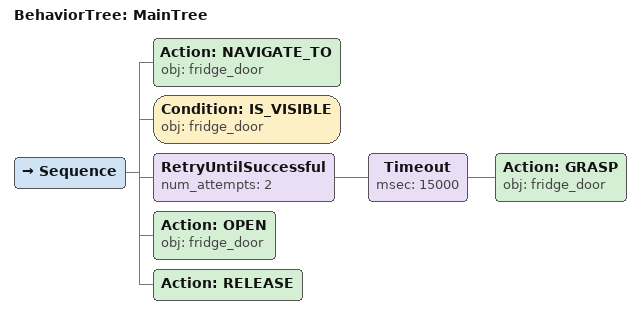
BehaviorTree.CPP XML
<root main_tree_to_execute="MainTree">
  <BehaviorTree ID="MainTree">
    <Sequence>
      <!-- Navigate to fridge_door -->
      <Action ID="NAVIGATE_TO" obj="fridge_door" />
      <!-- Check fridge_door is visible before GRASP -->
      <Condition ID="IS_VISIBLE" obj="fridge_door" />
      <!-- Retry GRASP fridge_door up to 2 attempts -->
      <RetryUntilSuccessful num_attempts="2">
        <!-- Timeout: GRASP fridge_door within 15s -->
        <Timeout msec="15000">
          <!-- Grasp fridge_door -->
          <Action ID="GRASP" obj="fridge_door" />
        </Timeout>
      </RetryUntilSuccessful>
      <!-- Open fridge_door -->
      <Action ID="OPEN" obj="fridge_door" />
      <!-- Release -->
      <Action ID="RELEASE" />
    </Sequence>
  </BehaviorTree>
</root>
